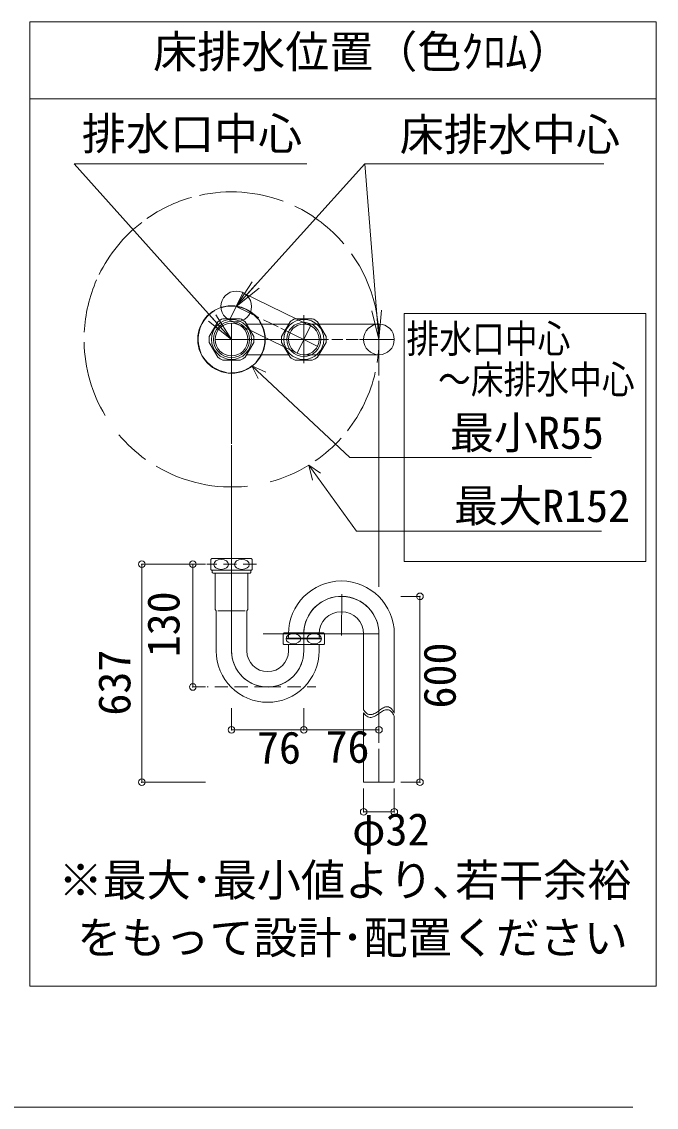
# Model space of a CAD drawing. Units: millimetres at full size, sheet at 1:5; details may follow other scales. Extents: x -1002 to 1013, y -687 to 676.
# Drawn here: x 724.7 to 1012.7, y -687.1 to -194.6 of the extents above; entities that cross this region are included whole.
import ezdxf
from ezdxf.enums import TextEntityAlignment as Align

# ---------------------------------------------------------------- set-up
doc = ezdxf.new("R2010")
doc.units = ezdxf.units.MM
doc.header["$LTSCALE"] = 5
doc.header["$PDMODE"] = 32
doc.header["$PDSIZE"] = 3
doc.linetypes.add('DASHED1', pattern=[1.8, 1.2, -0.6])
doc.layers.add('F-0', color=7, linetype='Continuous', lineweight=15)
doc.styles.add('ＭＳ ゴシック', font='')
doc.styles.get('ＭＳ ゴシック').set_extended_font_data('MS Gothic')

msp = doc.modelspace()

# ---------------------------------------------------------------- linework, layer by layer
at = {"layer": 'F-0', "lineweight": 18}
for p, q in [((728.336, -194.619), (728.336, -632.119)), ((1012.711, -194.619), (728.336, -194.619)), ((1012.711, -632.119), (1012.711, -194.619)), ((728.336, -632.119), (1012.711, -632.119))]:
    msp.add_line(p, q, dxfattribs=at)
at = {"layer": 'F-0'}
for p, q in [((728.336, -229.619), (1012.711, -229.619)), ((748.489, -259.042), (854.051, -259.042)), ((819.892, -338.753), (748.489, -259.042)), ((822.038, -323.783), (880.396, -259.042)), ((880.396, -259.042), (988.844, -259.042)), ((880.396, -259.042), (908.825, -259.042)), ((886.83, -338.753), (880.396, -259.042)), ((822.038, -323.783), (829.201, -312.57)), ((822.038, -323.783), (830.826, -314.034)), ((825.09, -317.532), (818.987, -330.035)), ((822.038, -323.783), (832.451, -315.499)), ((825.09, -317.532), (855.756, -332.502)), ((832.24, -328.763), (822.038, -323.783)), ((819.892, -338.753), (811.135, -328.977)), ((819.892, -338.753), (812.764, -327.517)), ((823.764, -329.347), (816.021, -329.347)), ((841.089, -333.083), (834.362, -329.799)), ((856.576, -329.347), (848.833, -329.347)), ((852.705, -349.518), (852.705, -327.796)), ((886.83, -338.753), (883.593, -325.846)), ((886.83, -338.753), (885.774, -325.67)), ((886.83, -338.753), (887.954, -325.494)), ((898.273, -326.978), (898.273, -439.543)), ((898.273, -326.978), (1007.947, -326.978)), ((1007.947, -326.978), (1007.947, -439.543)), ((819.892, -338.753), (809.505, -330.436)), ((813.682, -330.697), (809.81, -337.403)), ((819.892, -331.315), (819.892, -349.518)), ((819.892, -331.318), (819.892, -346.19)), ((829.974, -337.403), (826.102, -330.697)), ((845.859, -331.797), (826.737, -331.797)), ((859.142, -341.895), (842.29, -333.669)), ((846.494, -330.697), (842.623, -337.403)), ((855.756, -332.502), (849.653, -345.004)), ((852.705, -347.394), (852.705, -330.112)), ((852.705, -331.797), (886.83, -331.797)), ((862.787, -337.403), (858.915, -330.697)), ((886.83, -345.709), (886.83, -331.797)), ((819.892, -338.753), (812.33, -338.753)), ((812.455, -338.753), (836.298, -338.753)), ((819.892, -338.753), (863.851, -338.753)), ((836.298, -338.753), (863.916, -338.753)), ((865.465, -338.753), (870.48, -338.753)), ((871.922, -338.753), (877.456, -338.753)), ((878.032, -338.753), (893.786, -338.753)), ((878.032, -338.753), (893.786, -338.753)), ((886.83, -338.753), (886.83, -355.092)), ((809.81, -340.103), (813.682, -346.809)), ((826.102, -346.809), (829.974, -340.103)), ((842.623, -340.103), (846.494, -346.809)), ((858.915, -346.809), (862.787, -340.103)), ((816.021, -348.159), (823.764, -348.159)), ((819.892, -346.19), (819.892, -358.774)), ((819.892, -386.099), (819.892, -349.518)), ((826.737, -345.709), (845.859, -345.709)), ((848.833, -348.159), (856.576, -348.159)), ((886.83, -345.709), (852.705, -345.709)), ((829.187, -350.674), (831.975, -356.478)), ((829.187, -350.674), (835.412, -353.522)), ((829.187, -350.674), (873.667, -392.274)), ((886.83, -357.468), (886.83, -374.566)), ((886.83, -358.606), (886.83, -375.737)), ((819.892, -366.365), (819.892, -385.492)), ((886.83, -375.298), (886.83, -407.948)), ((886.83, -378.373), (886.83, -408.534)), ((819.892, -392.778), (819.892, -416.46)), ((878.188, -392.274), (873.667, -392.274)), ((983.223, -392.274), (878.188, -392.274)), ((854.96, -395.769), (856.588, -402.595)), ((854.96, -395.769), (860.248, -399.373)), ((854.96, -395.769), (876.683, -425.702)), ((886.83, -408.388), (886.83, -416.001)), ((886.83, -412.195), (886.83, -434.01)), ((819.892, -419.8), (819.892, -480.536)), ((886.83, -420.236), (886.83, -449.608)), ((987.803, -425.702), (876.683, -425.702)), ((810.805, -438.175), (828.979, -438.175)), ((810.486, -438.54), (810.486, -443.06)), ((829.298, -443.06), (829.298, -438.54)), ((886.83, -439.574), (886.83, -450.901)), ((898.273, -439.543), (1007.947, -439.543)), ((828.97, -443.425), (810.805, -443.425)), ((810.805, -443.425), (810.814, -443.425)), ((810.805, -443.425), (810.814, -443.425)), ((811.142, -443.425), (811.142, -444.461)), ((812.455, -444.811), (812.455, -451.939)), ((828.292, -444.811), (819.892, -444.811)), ((827.33, -451.939), (827.33, -444.811)), ((828.642, -444.461), (828.292, -444.811)), ((828.642, -444.461), (828.642, -443.425)), ((828.97, -443.425), (828.979, -443.425)), ((812.455, -451.939), (812.455, -460.881)), ((827.33, -460.881), (827.33, -451.939)), ((819.892, -480), (819.892, -454.17)), ((870, -454.324), (869.759, -473.093)), ((812.877, -461.801), (812.548, -461.231)), ((812.936, -462.019), (812.936, -469.354)), ((813.675, -461.902), (819.892, -461.902)), ((819.892, -461.902), (826.109, -461.902)), ((826.848, -480), (826.848, -462.019)), ((827.236, -461.231), (826.907, -461.801)), ((812.936, -469.354), (812.936, -480)), ((886.838, -472.344), (834.205, -472.344)), ((843.298, -472.271), (843.298, -476.792)), ((843.617, -471.907), (861.792, -471.907)), ((845.748, -472.344), (845.748, -473.832)), ((852.705, -479.965), (852.705, -472.344)), ((852.713, -480), (852.713, -471.571)), ((859.661, -473.832), (859.661, -472.344)), ((862.111, -476.792), (862.111, -472.271)), ((879.873, -472.344), (879.873, -506.817)), ((886.83, -472.344), (886.83, -496.265)), ((886.83, -472.344), (886.83, -491.628)), ((893.786, -508.341), (893.786, -472.344)), ((861.783, -477.157), (843.617, -477.157)), ((843.617, -477.157), (843.627, -477.157)), ((844.939, -474.532), (844.939, -474.269)), ((844.939, -474.269), (852.705, -474.269)), ((845.311, -474.532), (844.939, -474.532)), ((860.47, -474.532), (845.311, -474.532)), ((845.748, -477.35), (845.748, -480)), ((852.705, -474.269), (860.47, -474.269)), ((859.661, -480), (859.661, -477.35)), ((860.47, -474.532), (860.47, -474.269)), ((886.83, -495.899), (886.83, -521.766)), ((879.873, -508.129), (879.873, -525.326)), ((879.873, -525.326), (879.873, -539.629)), ((886.83, -524.45), (886.83, -539.629)), ((-1002.086, -687.064), (1002.034, -687.064))]:
    msp.add_line(p, q, dxfattribs=at)
at = {"layer": 'F-0', "color": 4, "lineweight": 9}
for p, q in [((779.163, -440.715), (779.163, -539.629)), ((779.163, -440.715), (808.052, -440.715)), ((802.318, -440.715), (802.318, -496.407)), ((802.318, -440.715), (808.052, -440.715)), ((905.44, -455.292), (896.777, -455.292)), ((905.44, -455.292), (905.44, -539.629)), ((802.318, -496.407), (808.052, -496.407)), ((819.892, -515.894), (819.892, -506.084)), ((852.713, -515.894), (852.713, -506.084)), ((886.83, -515.894), (886.83, -506.084)), ((819.892, -515.894), (852.713, -515.894)), ((852.713, -515.894), (886.83, -515.894)), ((779.163, -539.629), (808.052, -539.629)), ((905.44, -539.629), (896.777, -539.629)), ((879.873, -553.091), (879.873, -542.465)), ((893.786, -553.091), (893.786, -542.465)), ((879.873, -553.091), (893.786, -553.091))]:
    msp.add_line(p, q, dxfattribs=at)
at = {"layer": 'F-0', "color": 4, "linetype": 'DASHED1', "lineweight": 9}
for p, q in [((806.123, -440.715), (806.059, -440.715)), ((831.201, -440.715), (808.765, -440.715)), ((836.298, -496.407), (808.768, -496.407)), ((836.298, -496.407), (858.131, -496.407))]:
    msp.add_line(p, q, dxfattribs=at)
at = {"layer": 'F-0'}
for points in [[(855.756, -332.502), (849.653, -345.004), (818.987, -330.035)], [(819.892, -454.048), (819.892, -417.978), (819.892, -386.706)], [(819.892, -444.811), (811.492, -444.811), (811.142, -444.461)], [(879.873, -539.629), (893.786, -539.629), (893.786, -509.654)]]:
    msp.add_lwpolyline(points, dxfattribs=at)
for centre, radius in [((822.038, -323.783), 6.956), ((819.892, -338.753), 15.312), ((819.892, -338.753), 9.087), ((852.705, -338.753), 9.087), ((819.892, -338.753), 8.166), ((852.705, -338.753), 7.766), ((852.705, -338.753), 7.766), ((886.83, -338.753), 6.956)]:
    msp.add_circle(centre, radius, dxfattribs=at)
at = {"layer": 'F-0', "lineweight": 18}
for centre, radius in [((819.892, -338.753), 7.438), ((852.705, -338.753), 6.956)]:
    msp.add_circle(centre, radius, dxfattribs=at)
at = {"layer": 'F-0'}
for centre, radius, start, end in [((819.892, -338.753), 66.938, 105.78741, 125.02387), ((819.892, -338.753), 66.938, 69.55176, 102.48458), ((819.892, -338.753), 66.938, 40.45346, 64.61694), ((819.892, -338.753), 66.938, 127.52212, 153.93512), ((819.892, -338.753), 66.938, 351.07633, 35.51055), ((819.892, -338.753), 66.938, 156.12741, 177.22121), ((819.892, -338.753), 15.117, 38.01873, 108.88428), ((819.892, -338.753), 15.117, 119.87082, 203.47911), ((819.892, -338.753), 10.172, 112.37215, 127.62785), ((819.892, -338.753), 10.172, 52.37215, 67.62785), ((852.705, -338.753), 10.172, 112.37215, 127.62785), ((852.705, -338.753), 10.172, 52.37215, 67.62785), ((819.892, -338.753), 15.117, 317.38555, 32.77859), ((819.892, -338.753), 10.172, 172.37215, 187.62785), ((819.892, -338.753), 10.172, 352.37215, 7.62785), ((852.705, -338.753), 10.172, 172.37215, 187.62785), ((852.705, -338.753), 10.172, 352.37215, 7.62785), ((819.892, -338.753), 66.938, 181.04134, 211.02681), ((819.892, -338.753), 15.117, 211.12095, 261.30647), ((819.892, -338.753), 10.172, 232.37215, 247.62785), ((819.892, -338.753), 10.172, 292.37215, 307.62785), ((852.705, -338.753), 10.172, 232.37215, 247.62785), ((852.705, -338.753), 10.172, 292.37215, 307.62785), ((819.892, -338.753), 15.117, 269.01468, 307.94515), ((819.892, -338.753), 66.938, 321.76369, 347.20103), ((819.892, -338.753), 66.938, 220.25424, 234.38576), ((819.892, -338.753), 66.938, 304.63473, 317.9845), ((819.892, -338.753), 66.938, 239.27946, 276.17448), ((819.892, -338.753), 66.938, 285.1851, 301.59392), ((819.892, -338.753), 66.938, 274.56964, 274.58397), ((813.439, -440.8), 3.719, 135.09913, 142.57199), ((826.345, -440.8), 3.719, 37.42801, 44.90087), ((813.439, -440.8), 3.719, 217.42801, 224.90087), ((826.345, -440.8), 3.719, 315.09913, 322.57199), ((869.767, -472.344), 24.019, 0, 180), ((869.767, -472.344), 17.062, 87.94387, 180), ((869.767, -472.344), 17.071, 0, 177.40546), ((869.767, -472.344), 17.062, 0, 87.94387), ((813.155, -460.881), 0.7, 180, 210), ((812.498, -462.019), 0.438, 0, 30), ((827.286, -462.019), 0.438, 150, 180), ((826.63, -460.881), 0.7, 330, 0), ((869.767, -472.344), 10.106, 0, 180), ((846.252, -474.532), 3.719, 135.09913, 142.57199), ((859.158, -474.532), 3.719, 37.42801, 44.90087), ((846.252, -474.532), 3.719, 217.42801, 224.90087), ((845.311, -473.832), 0.438, 270, 0), ((845.311, -477.35), 0.438, 0, 26.17755), ((860.098, -473.832), 0.438, 180, 270), ((860.098, -477.35), 0.438, 150, 180), ((859.158, -474.532), 3.719, 315.09913, 322.57199), ((836.298, -480), 23.363, 180, 0), ((836.298, -480), 16.406, 180, 270), ((836.298, -480), 16.415, 181.87086, 0), ((836.298, -480), 9.45, 180, 0), ((836.298, -480), 16.406, 270, 0), ((885.19, -503.401), 6.319, 212.72203, 226.60953), ((946.748, -592.696), 104.441, 124.52174, 125.14879), ((895.947, -518.8), 14.767, 120.34038, 124.6107), ((891.746, -511.564), 6.4, 111.45266, 120.60102), ((891.746, -512.876), 6.4, 111.45266, 120.60102), ((890.665, -508.756), 3.391, 96.00772, 111.8117), ((890.665, -510.068), 3.391, 96.00772, 111.8117), ((890.546, -507.746), 2.375, 73.97913, 95.71073), ((890.546, -509.059), 2.375, 73.97913, 95.71073), ((890.378, -508.075), 2.738, 51.5772, 72.48176), ((890.378, -509.387), 2.738, 51.5772, 72.48176), ((888.95, -509.686), 4.889, 35.29043, 50.21011), ((884.537, -512.643), 10.201, 24.94423, 34.52454), ((885.19, -504.713), 6.319, 212.72203, 226.60953), ((883.309, -505.471), 3.523, 225.702, 245.03152), ((883.309, -506.783), 3.523, 225.702, 245.03152), ((882.966, -506.228), 2.692, 244.86394, 266.31233), ((882.966, -507.54), 2.692, 244.86394, 266.31233), ((882.975, -505.734), 3.186, 266.722, 284.24596), ((882.975, -507.046), 3.186, 266.722, 284.24596), ((882.478, -503.863), 5.122, 284.48835, 295.96465), ((882.478, -505.176), 5.122, 284.48835, 295.96465), ((880.476, -499.77), 9.678, 296.00867, 302.489), ((880.476, -501.083), 9.678, 296.00867, 302.489), ((872.619, -487.415), 24.32, 302.46715, 305.15235), ((872.619, -488.727), 24.32, 302.46715, 305.15235), ((946.748, -594.009), 104.441, 124.52174, 125.14879), ((895.947, -520.113), 14.767, 120.34038, 124.6107), ((888.95, -510.999), 4.889, 35.29043, 50.21011), ((884.537, -513.956), 10.201, 24.94423, 34.52454)]:
    msp.add_arc(centre, radius, start, end, dxfattribs=at)
for centre in [(815.189, -440.8), (824.595, -440.8), (848.002, -474.532), (857.408, -474.532)]:
    msp.add_ellipse(centre, major_axis=(3.353, 0), ratio=0.674074, dxfattribs=at)
at = {"layer": 'F-0', "color": 6}
for p in [(779.163, -440.715), (802.318, -440.715), (905.44, -455.292), (802.318, -496.407), (819.892, -515.894), (852.713, -515.894), (886.83, -515.894), (779.163, -539.629), (905.44, -539.629), (879.873, -553.091), (893.786, -553.091)]:
    msp.add_point(p, dxfattribs=at)

# ---------------------------------------------------------------- texts
at = {"layer": 'F-0', "style": 'ＭＳ ゴシック'}
for s, p in [('床排水位置（色ｸﾛﾑ）', (784.271, -219.937)), ('排水口中心', (751.953, -257.129)), ('床排水中心', (896.249, -257.507)), ('最小R55', (919.002, -392.782)), ('最大R152', (920.911, -425.962)), ('76', (831.467, -535.612)), ('76', (862.56, -535.189)), ('φ32', (874.644, -572.698)), ('※最大･最小値より､若干余裕', (741.4, -595.729)), ('をもって設計･配置ください', (749.852, -621.836))]:
    msp.add_text(s, height=14.66, dxfattribs=at).set_placement(p, align=Align.BOTTOM_LEFT)
at = {"layer": 'F-0', "style": 'ＭＳ ゴシック', "width": 0.85}
for s, p in [('排水口中心', (899.331, -348.676)), ('～床排水中心', (913.624, -367.169))]:
    msp.add_text(s, height=12.83, dxfattribs=at).set_placement(p, align=Align.BOTTOM_LEFT)
at = {"layer": 'F-0', "style": 'ＭＳ ゴシック'}
for s, p in [('130', (800.689, -482.949)), ('600', (926.063, -506.161)), ('637', (778.402, -509.391))]:
    msp.add_text(s, height=14.66, rotation=90, dxfattribs=at).set_placement(p, align=Align.BOTTOM_LEFT)

doc.saveas('drawing.dxf')
